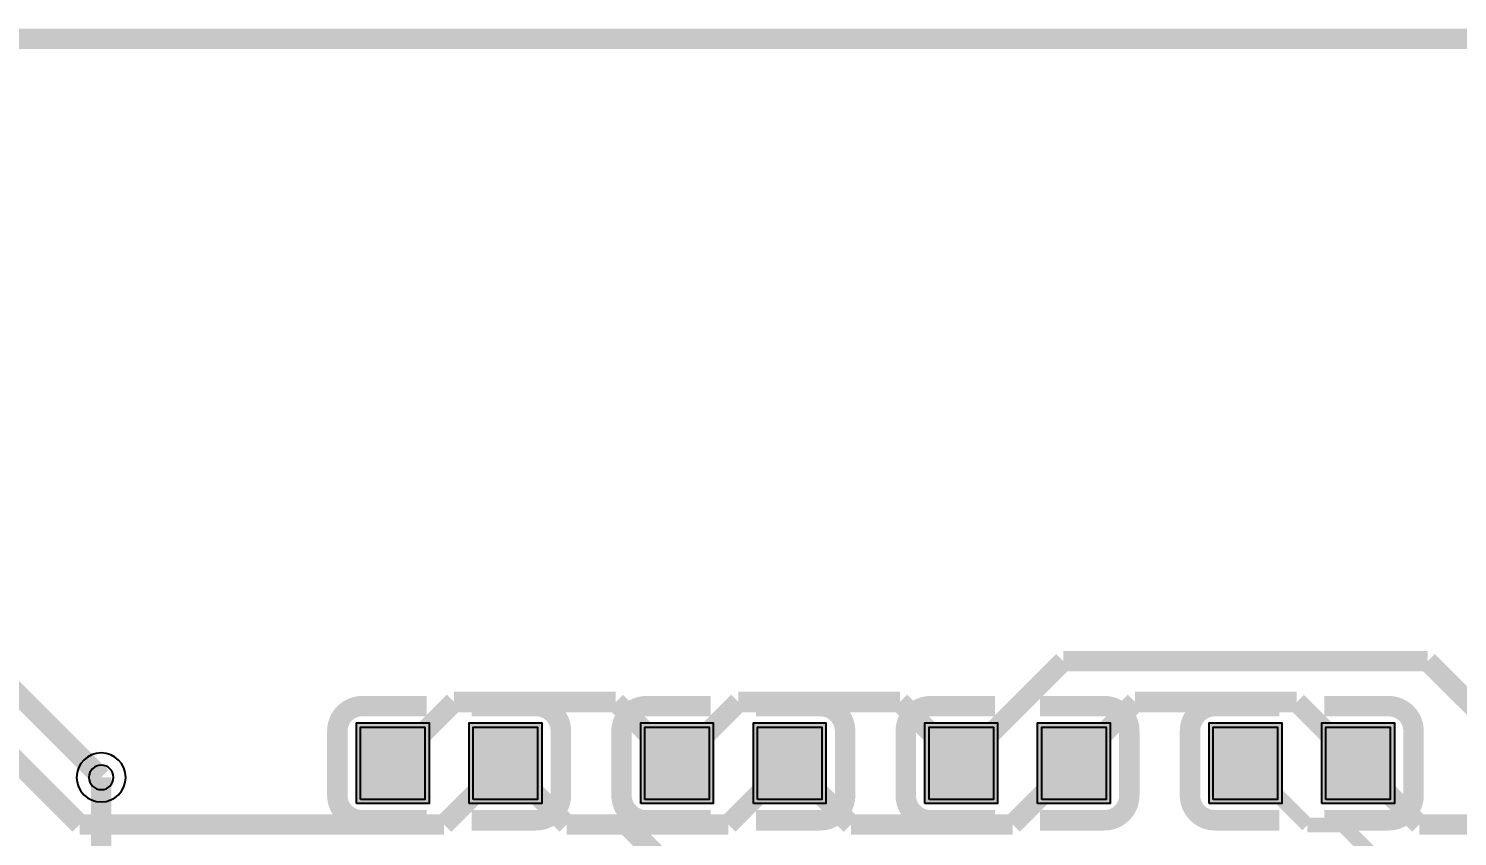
# Model space of a CAD drawing. Header units: millimetres. Extents: x 15 to 87.1, y 6.4 to 62.
# Drawn here: x 32.75 to 50.52, y 51.93 to 61.98 of the extents above; entities that cross this region are included whole.
import ezdxf

# ---------------------------------------------------------------- set-up
doc = ezdxf.new("R2010")
doc.units = ezdxf.units.MM
doc.header["$MEASUREMENT"] = 0
for name, color, linetype, true_color in [('Board-Outline-Layer', 7, 'Continuous', 0xff00ff), ('Bottom-Layer', 7, 'Continuous', 0x0000ff), ('Hole-Layer', 7, 'Continuous', 0x222222), ('Multi-Layer', 7, 'Continuous', 0xc0c0c0), ('Top-Layer', 7, 'Continuous', 0xff0000), ('Top-Paste-Mask-Layer', 7, 'Continuous', 0x808080), ('Top-Silkscreen-Layer', 7, 'Continuous', 0xffcc00), ('Top-Solder-Mask-Layer', 7, 'Continuous', 0x800080)]:
    doc.layers.add(name, color=color, linetype=linetype, true_color=true_color)

msp = doc.modelspace()

# ---------------------------------------------------------------- hatches: boundary and pattern name
at = {"layer": 'Top-Layer'}
for points in [[(36.881, 52.387), (36.881, 53.287), (37.681, 53.287), (37.681, 52.387)], [(38.281, 52.387), (38.281, 53.287), (39.081, 53.287), (39.081, 52.387)], [(40.415, 52.387), (40.415, 53.287), (41.215, 53.287), (41.215, 52.387)], [(41.815, 52.387), (41.815, 53.287), (42.615, 53.287), (42.615, 52.387)], [(43.949, 52.387), (43.949, 53.287), (44.749, 53.287), (44.749, 52.387)], [(45.349, 52.387), (45.349, 53.287), (46.149, 53.287), (46.149, 52.387)], [(47.483, 52.387), (47.483, 53.287), (48.283, 53.287), (48.283, 52.387)], [(48.883, 52.387), (48.883, 53.287), (49.683, 53.287), (49.683, 52.387)]]:
    msp.add_hatch(color=256, dxfattribs=at).paths.add_polyline_path(points)
at = {"layer": 'Top-Paste-Mask-Layer'}
for points in [[(36.881, 52.387), (36.881, 53.287), (37.681, 53.287), (37.681, 52.387)], [(38.281, 52.387), (38.281, 53.287), (39.081, 53.287), (39.081, 52.387)], [(40.415, 52.387), (40.415, 53.287), (41.215, 53.287), (41.215, 52.387)], [(41.815, 52.387), (41.815, 53.287), (42.615, 53.287), (42.615, 52.387)], [(43.949, 52.387), (43.949, 53.287), (44.749, 53.287), (44.749, 52.387)], [(45.349, 52.387), (45.349, 53.287), (46.149, 53.287), (46.149, 52.387)], [(47.483, 52.387), (47.483, 53.287), (48.283, 53.287), (48.283, 52.387)], [(48.883, 52.387), (48.883, 53.287), (49.683, 53.287), (49.683, 52.387)]]:
    msp.add_hatch(color=256, dxfattribs=at).paths.add_polyline_path(points)
at = {"layer": 'Top-Solder-Mask-Layer'}
for points in [[(36.831, 52.336), (36.831, 53.338), (37.732, 53.338), (37.732, 52.336)], [(38.231, 52.336), (38.231, 53.338), (39.132, 53.338), (39.132, 52.336)], [(40.365, 52.336), (40.365, 53.338), (41.266, 53.338), (41.266, 52.336)], [(41.765, 52.336), (41.765, 53.338), (42.666, 53.338), (42.666, 52.336)], [(43.898, 52.336), (43.898, 53.338), (44.8, 53.338), (44.8, 52.336)], [(45.298, 52.336), (45.298, 53.338), (46.2, 53.338), (46.2, 52.336)], [(47.432, 52.336), (47.432, 53.338), (48.334, 53.338), (48.334, 52.336)], [(48.832, 52.336), (48.832, 53.338), (49.734, 53.338), (49.734, 52.336)]]:
    msp.add_hatch(color=256, dxfattribs=at).paths.add_polyline_path(points)

# ---------------------------------------------------------------- linework, layer by layer
at = {"layer": 'Board-Outline-Layer', "const_width": 0.254}
msp.add_lwpolyline([(15.113, 6.477), (15.113, 61.849), (86.995, 61.849), (86.995, 6.477)], close=True, dxfattribs=at)
at = {"layer": 'Bottom-Layer', "const_width": 0.254}
msp.add_lwpolyline([(33.655, 48.343), (33.655, 52.661)], dxfattribs=at)
at = {"layer": 'Hole-Layer'}
msp.add_lwpolyline([(33.503, 52.661, 1), (33.808, 52.661), (33.808, 52.661, 1), (33.503, 52.661)], format="xyb", dxfattribs=at)
at = {"layer": 'Multi-Layer'}
msp.add_lwpolyline([(33.35, 52.661, 1), (33.96, 52.661), (33.96, 52.661, 1), (33.35, 52.661)], format="xyb", dxfattribs=at)
at = {"layer": 'Top-Layer'}
for points, const_width in [([(33.655, 52.661), (31.877, 54.439)], 0.254), ([(45.619, 54.107), (44.349, 52.837)], 0.254), ([(50.147, 54.107), (45.619, 54.107)], 0.254), ([(51.417, 52.837), (50.147, 54.107)], 0.254), ([(33.389, 52.075), (31.704, 53.76)], 0.254), ([(38.043, 53.599), (37.281, 52.837)], 0.254), ([(40.053, 53.599), (38.043, 53.599)], 0.254), ([(40.815, 52.837), (40.053, 53.599)], 0.254), ([(41.577, 53.599), (40.815, 52.837)], 0.254), ([(43.587, 53.599), (41.577, 53.599)], 0.254), ([(44.349, 52.837), (43.587, 53.599)], 0.254), ([(46.511, 53.599), (45.749, 52.837)], 0.254), ([(48.521, 53.599), (46.511, 53.599)], 0.254), ([(49.283, 52.837), (48.521, 53.599)], 0.254), ([(38.681, 52.837), (37.919, 52.075)], 0.254), ([(39.443, 52.075), (38.681, 52.837)], 0.254), ([(42.215, 52.837), (41.453, 52.075)], 0.254), ([(42.977, 52.075), (42.215, 52.837)], 0.254), ([(45.749, 52.837), (44.987, 52.075)], 0.254), ([(50.045, 52.075), (49.283, 52.837)], 0.254), ([(48.652, 52.068), (47.883, 52.837)], 0.18), ([(37.919, 52.075), (33.389, 52.075)], 0.254), ([(41.453, 52.075), (39.443, 52.075)], 0.254), ([(40.183, 52.075), (41.199, 51.059)], 0.254), ([(44.987, 52.075), (42.977, 52.075)], 0.254), ([(49.091, 52.068), (48.652, 52.068)], 0.18), ([(50.361, 50.798), (49.091, 52.068)], 0.18), ([(52.055, 52.075), (50.045, 52.075)], 0.254)]:
    msp.add_lwpolyline(points, dxfattribs=dict(at, const_width=const_width))
for points in [[(36.881, 52.387), (36.881, 53.287), (37.681, 53.287), (37.681, 52.387)], [(38.281, 52.387), (38.281, 53.287), (39.081, 53.287), (39.081, 52.387)], [(40.415, 52.387), (40.415, 53.287), (41.215, 53.287), (41.215, 52.387)], [(41.815, 52.387), (41.815, 53.287), (42.615, 53.287), (42.615, 52.387)], [(43.949, 52.387), (43.949, 53.287), (44.749, 53.287), (44.749, 52.387)], [(45.349, 52.387), (45.349, 53.287), (46.149, 53.287), (46.149, 52.387)], [(47.483, 52.387), (47.483, 53.287), (48.283, 53.287), (48.283, 52.387)], [(48.883, 52.387), (48.883, 53.287), (49.683, 53.287), (49.683, 52.387)]]:
    msp.add_lwpolyline(points, close=True, dxfattribs=at)
at = {"layer": 'Top-Paste-Mask-Layer'}
for points in [[(36.881, 52.387), (36.881, 53.287), (37.681, 53.287), (37.681, 52.387)], [(38.281, 52.387), (38.281, 53.287), (39.081, 53.287), (39.081, 52.387)], [(40.415, 52.387), (40.415, 53.287), (41.215, 53.287), (41.215, 52.387)], [(41.815, 52.387), (41.815, 53.287), (42.615, 53.287), (42.615, 52.387)], [(43.949, 52.387), (43.949, 53.287), (44.749, 53.287), (44.749, 52.387)], [(45.349, 52.387), (45.349, 53.287), (46.149, 53.287), (46.149, 52.387)], [(47.483, 52.387), (47.483, 53.287), (48.283, 53.287), (48.283, 52.387)], [(48.883, 52.387), (48.883, 53.287), (49.683, 53.287), (49.683, 52.387)]]:
    msp.add_lwpolyline(points, close=True, dxfattribs=at)
at = {"layer": 'Top-Silkscreen-Layer', "const_width": 0.254}
for points in [[(36.591, 53.237, -0.414), (36.901, 53.547)], [(36.591, 53.237, -0.414), (36.901, 53.547)], [(39.062, 53.547, -0.414), (39.371, 53.237)], [(39.062, 53.547, -0.414), (39.371, 53.237)], [(40.125, 53.237, -0.414), (40.435, 53.547)], [(40.125, 53.237, -0.414), (40.435, 53.547)], [(42.596, 53.547, -0.414), (42.905, 53.237)], [(42.596, 53.547, -0.414), (42.905, 53.237)], [(43.659, 53.237, -0.414), (43.969, 53.547)], [(43.659, 53.237, -0.414), (43.969, 53.547)], [(46.129, 53.547, -0.414), (46.439, 53.237)], [(46.129, 53.547, -0.414), (46.439, 53.237)], [(47.193, 53.237, -0.414), (47.503, 53.547)], [(47.193, 53.237, -0.414), (47.503, 53.547)], [(49.663, 53.547, -0.414), (49.973, 53.237)], [(49.663, 53.547, -0.414), (49.973, 53.237)], [(36.901, 52.127, -0.414), (36.591, 52.437)], [(36.901, 52.127, -0.414), (36.591, 52.437)], [(39.371, 52.437, -0.414), (39.062, 52.127)], [(39.371, 52.437, -0.414), (39.062, 52.127)], [(40.435, 52.127, -0.414), (40.125, 52.437)], [(40.435, 52.127, -0.414), (40.125, 52.437)], [(42.905, 52.437, -0.414), (42.596, 52.127)], [(42.905, 52.437, -0.414), (42.596, 52.127)], [(43.969, 52.127, -0.414), (43.659, 52.437)], [(43.969, 52.127, -0.414), (43.659, 52.437)], [(46.439, 52.437, -0.414), (46.129, 52.127)], [(46.439, 52.437, -0.414), (46.129, 52.127)], [(47.503, 52.127, -0.414), (47.193, 52.437)], [(47.503, 52.127, -0.414), (47.193, 52.437)], [(49.973, 52.437, -0.414), (49.663, 52.127)], [(49.973, 52.437, -0.414), (49.663, 52.127)]]:
    msp.add_lwpolyline(points, format="xyb", dxfattribs=at)
for points in [[(37.701, 53.547), (36.901, 53.547)], [(37.701, 53.547), (36.901, 53.547)], [(38.262, 53.547), (39.062, 53.547)], [(38.262, 53.547), (39.062, 53.547)], [(41.235, 53.547), (40.435, 53.547)], [(41.235, 53.547), (40.435, 53.547)], [(41.796, 53.547), (42.596, 53.547)], [(41.796, 53.547), (42.596, 53.547)], [(44.769, 53.547), (43.969, 53.547)], [(44.769, 53.547), (43.969, 53.547)], [(45.33, 53.547), (46.13, 53.547)], [(45.33, 53.547), (46.13, 53.547)], [(48.303, 53.547), (47.503, 53.547)], [(48.303, 53.547), (47.503, 53.547)], [(48.863, 53.547), (49.663, 53.547)], [(48.863, 53.547), (49.663, 53.547)], [(36.591, 52.437), (36.591, 53.237)], [(36.591, 52.437), (36.591, 53.237)], [(39.371, 53.237), (39.371, 52.437)], [(39.371, 53.237), (39.371, 52.437)], [(40.125, 52.437), (40.125, 53.237)], [(40.125, 52.437), (40.125, 53.237)], [(42.905, 53.237), (42.905, 52.437)], [(42.905, 53.237), (42.905, 52.437)], [(43.659, 52.437), (43.659, 53.237)], [(43.659, 52.437), (43.659, 53.237)], [(46.439, 53.237), (46.439, 52.437)], [(46.439, 53.237), (46.439, 52.437)], [(47.193, 52.437), (47.193, 53.237)], [(47.193, 52.437), (47.193, 53.237)], [(49.973, 53.237), (49.973, 52.437)], [(49.973, 53.237), (49.973, 52.437)], [(37.701, 52.127), (36.901, 52.127)], [(37.701, 52.127), (36.901, 52.127)], [(38.262, 52.127), (39.062, 52.127)], [(38.262, 52.127), (39.062, 52.127)], [(41.235, 52.127), (40.435, 52.127)], [(41.235, 52.127), (40.435, 52.127)], [(41.796, 52.127), (42.596, 52.127)], [(41.796, 52.127), (42.596, 52.127)], [(44.769, 52.127), (43.969, 52.127)], [(44.769, 52.127), (43.969, 52.127)], [(45.33, 52.127), (46.13, 52.127)], [(45.33, 52.127), (46.13, 52.127)], [(48.303, 52.127), (47.503, 52.127)], [(48.303, 52.127), (47.503, 52.127)], [(48.863, 52.127), (49.663, 52.127)], [(48.863, 52.127), (49.663, 52.127)]]:
    msp.add_lwpolyline(points, dxfattribs=at)
at = {"layer": 'Top-Solder-Mask-Layer'}
for points in [[(36.831, 52.336), (36.831, 53.338), (37.732, 53.338), (37.732, 52.336)], [(38.231, 52.336), (38.231, 53.338), (39.132, 53.338), (39.132, 52.336)], [(40.365, 52.336), (40.365, 53.338), (41.266, 53.338), (41.266, 52.336)], [(41.765, 52.336), (41.765, 53.338), (42.666, 53.338), (42.666, 52.336)], [(43.898, 52.336), (43.898, 53.338), (44.8, 53.338), (44.8, 52.336)], [(45.298, 52.336), (45.298, 53.338), (46.2, 53.338), (46.2, 52.336)], [(47.432, 52.336), (47.432, 53.338), (48.334, 53.338), (48.334, 52.336)], [(48.832, 52.336), (48.832, 53.338), (49.734, 53.338), (49.734, 52.336)]]:
    msp.add_lwpolyline(points, close=True, dxfattribs=at)

doc.saveas('drawing.dxf')
